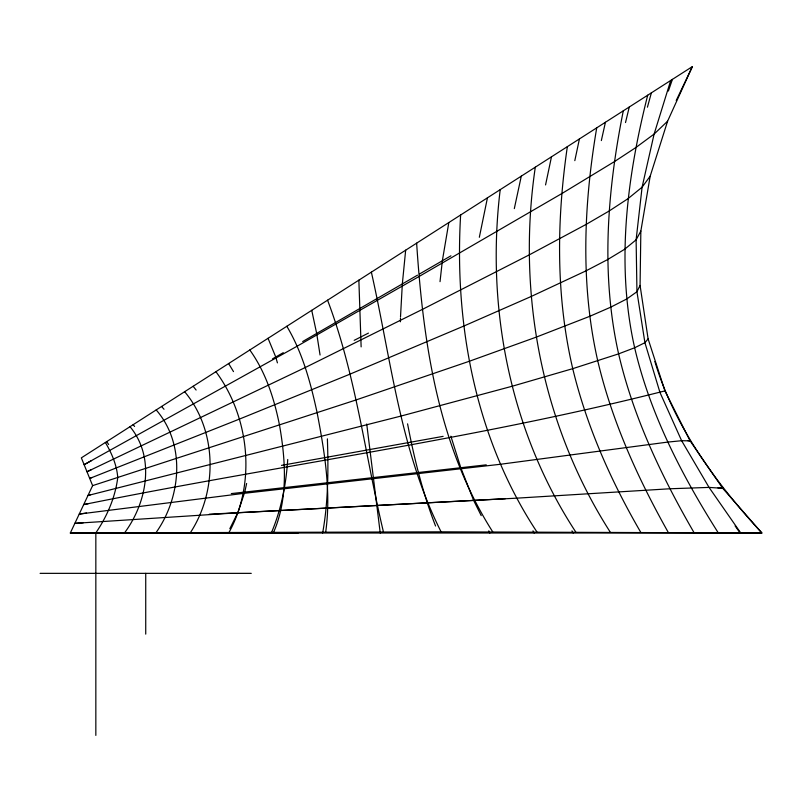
<?xml version="1.0" encoding="UTF-8"?>
<svg xmlns="http://www.w3.org/2000/svg" width="802" height="802" viewBox="0 0 802 802"><rect width="100%" height="100%" fill="white"/><g stroke="black" fill="none" stroke-linecap="round" stroke-linejoin="round"><path stroke-width="1.2" d="M95.839 735.394L95.839 532.849C107.087 516.358 115.237 497.44 117.764 477.561C116.801 464.99 111.729 453.21 105.363 442.473M145.733 634.121L145.733 573.36M70.315 533.009L441.09 531.836L761.9 533.009L722.722 488.308L690.071 440.849L664.928 390.885L648.106 338.885L640.076 285.402L640.848 231.066L650.191 176.149L667.585 121.222L692.357 66.606L81.353 457.852L92.621 485.631L70.315 533.009L761.9 533.009C716.136 483.255 674.432 426.985 654.853 361.471M400.409 321.772L400.479 318.053M460.629 214.986C454.112 324.73 475.656 439.265 536.949 531.967M400.509 316.81L402.333 283.938L405.662 250.184M287.728 459.486C286.083 484.669 281.191 509.711 271.317 533.009M500.207 189.653C485.822 307.898 510.172 431.857 575.806 532.067M325.712 531.916C331.296 492.107 324.579 451.937 317.141 412.819C310.655 382.895 302.625 352.79 286.825 326.274M535.305 167.167C516.709 292.84 541.47 424.769 610.282 532.187M440.027 281.652L442.353 260.77L448.819 222.555M567.345 146.656C556.608 220.249 555.746 295.908 572.738 368.659C586.713 426.393 610.964 481.07 640.758 532.317M596.718 127.849C583.696 204.801 580.357 284.309 597.751 360.86C612.006 421.411 637.891 478.403 668.287 532.448M322.645 533.009C328.249 501.962 328.449 470.293 327.386 438.854M623.294 110.826C607.335 190.665 600.638 273.743 618.613 353.862C633.349 417.291 661.57 476.448 694.001 532.578M479.335 237.282L487.446 197.813M545.561 184.931L551.475 156.811M574.813 160.641L579.425 138.916M514.313 208.62L521.3 176.139M246.625 483.476L244.8 491.897L237.953 512.428L229.833 528.678M647.695 95.207C626.943 177.412 615.796 264.069 634.653 347.767C650.171 414.253 681.87 475.385 718.181 532.718M601.34 140.571L605.43 122.275M625.51 122.556L629.269 107.007M647.425 107.187L651.384 92.842M670.703 80.481L654.111 134.074L642.091 187.197L636.116 239.828L636.948 291.738L644.918 342.705L659.966 392.449L681.63 440.709L709.048 487.405L740.667 532.869M273.733 532.047C288.189 498.303 285.662 460.478 279.507 425.14C274.204 398.594 265.723 372.188 249.803 349.983M668.387 91.037L672.417 79.378M676.226 100.491L692.357 66.606M229.141 532.187C256.339 482.563 249.372 416.669 215.908 371.687M640.076 285.402L636.948 291.738L626.703 299.006L610.643 307.206L589.741 316.329L535.997 337.221L469.501 361.201L355.727 400.058L92.621 485.631M640.848 231.066L636.116 239.828L624.568 249.302L607.525 259.627L585.891 270.906L531.135 296.509L463.917 326.013L349.963 374.153L239.447 419.085L89.704 478.433L91.999 477.511M190.605 532.348C217.703 490.523 217.242 430.443 184.64 391.707M156.119 532.508C181.172 497.1 185.884 444.128 156.19 409.922M124.691 532.678C146.876 502.603 155.578 457.521 130.024 426.684M650.191 176.149L642.091 187.197L627.926 198.746L608.999 211.096L586.011 224.47L529.41 254.795L422.293 309.452L305.341 367.486L86.997 471.756L91.468 469.601M648.106 338.885L644.918 342.705L634.653 347.767L618.613 353.862L572.738 368.659L512.077 386.273L401.06 416.048L87.979 495.496L90.345 494.834M667.585 121.222L654.111 134.074L636.066 147.398L614.532 161.543L561.821 193.583L418.875 276.6L297.271 346.133L84.12 464.679L91.578 460.559M417.481 275.176L302.675 341.532M419.636 273.923L450.935 255.808M283.286 352.669L272.49 358.865M368.439 333.101L354.173 340.339M664.928 390.885C473.461 439.476 277.171 465.451 83.699 504.588L88.441 503.616M281.472 465.401L443.125 436.358M86.526 513.049L79.228 514.072L243.547 493.39L500.197 464.298L667.464 442.123L681.63 440.709L690.071 440.849M231.317 493.591L486.233 464.849M83.318 522.764L74.857 523.355L238.445 512.749L516.438 498.182L669.891 488.769L709.048 487.405L722.722 488.308M209.282 514.202L505.35 498.734M687.956 440.739L690.271 440.719M95.839 532.849L298.394 532.849M40.1 573.35L251.257 573.36M717.99 487.897L722.973 488.107M161.593 406.464L164.009 409.261M133.142 424.689L134.576 426.463M193.142 386.273L196.109 390.033M735.113 525.922L740.106 533.009M106.746 441.591L108.641 444.519M228.62 363.547L233.502 371.617M492.739 531.876C438.163 446.283 423.175 342.604 416.639 243.156M571.966 530.834L573.209 533.009M532.989 530.834L534.182 533.009M481.22 515.636L473.651 500.438L460.819 467.807L450.864 436.198M488.789 530.834L489.872 533.009M441.09 531.836C400.288 450.955 391.065 359.376 371.366 272.149M268.048 338.304L275.748 357.01L277.422 362.875M327.567 300.199C355.827 374.704 365.03 454.634 383.416 531.846M435.566 526.032C422.764 493.04 414.173 458.574 407.576 423.847M311.737 310.324L316.68 333.482L320.058 355.005M380.238 533.009L366.725 424.017M361.131 346.885L358.865 280.149"/></g></svg>
